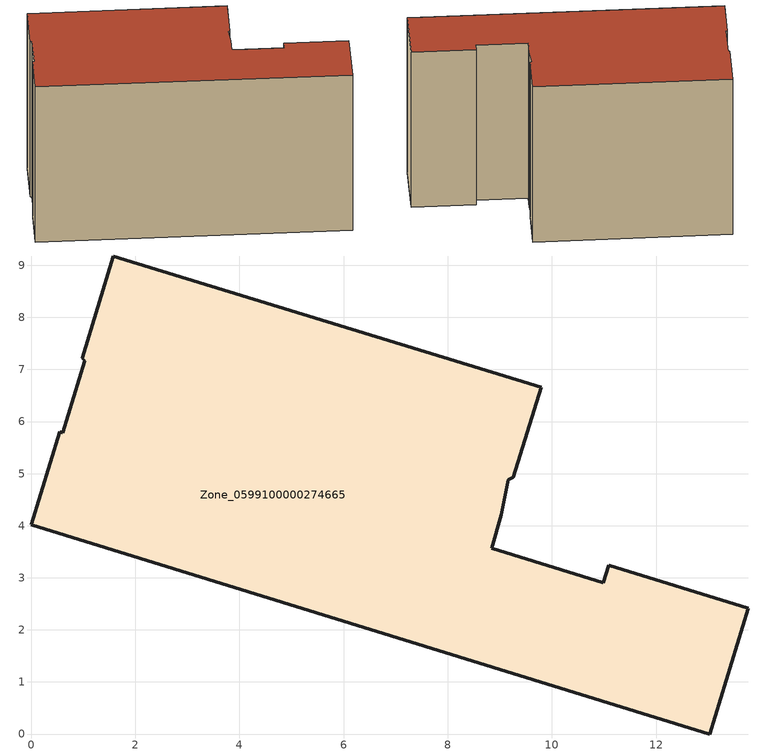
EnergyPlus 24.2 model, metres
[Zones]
Zone_0599100000274665
 floor ground (C_G): 0.61,5.79 1.03,7.17 0.98,7.21 1.58,9.18 9.79,6.66 9.26,4.93 9.16,4.88 9.03,4.21 8.84,3.57 10.99,2.91 11.09,3.24 13.77,2.42 13.03,0 0,4.02 0.55,5.81 z0
 wall outside (C_F): 9.03,4.21 9.16,4.88 9.26,4.93 9.79,6.66 1.58,9.18 0.98,7.21 1.03,7.17 0.61,5.79 0.55,5.81 0,4.02 13.03,0 13.77,2.42 11.09,3.24 10.99,2.91 8.84,3.57 9.03,4.21 z0:8.19
 roof outside (C_R): 1.03,7.17 0.61,5.79 0.55,5.81 0,4.02 13.03,0 13.77,2.42 11.09,3.24 10.99,2.91 8.84,3.57 9.03,4.21 9.16,4.88 9.26,4.93 9.79,6.66 1.58,9.18 0.98,7.21 z8.19
[BUILDING]
Pand.0599100000274665: North Axis=0; Terrain=City; Loads Convergence Tolerance Value=0.04; Temperature Convergence Tolerance Value=0.4; Solar Distribution=FullExterior; Maximum Number of Warmup Days=25; Minimum Number of Warmup Days=1
[Site:Location]
Rotterdam.The.Hague.AP_ZH_NLD Design_Conditions: Latitude=51.96; Longitude=4.45; Time Zone=1; Elevation=-4.5
[SITE:GROUNDTEMPERATURE:BUILDINGSURFACE]
18, 18, 18, 18, 18, 18, 18, 18, 18, 18, 18, 18
[MATERIAL] Thermal Absorptance=0.9; Solar Absorptance=0.7; Visible Absorptance=0.7
Name | Roughness | Thickness | Conductivity | Density | Specific Heat
G.TI.1975-1991 | MediumSmooth | 0.15 | 0.288461 | 540 | 1210
F.TI.1975-1991 | Rough | 0.3 | 0.230769 | 1920 | 840
R.TI.1975-1991 | MediumRough | 0.2 | 0.153846 | 1500 | 1000
[CONSTRUCTION]
C_G: G.TI.1975-1991
C_F: F.TI.1975-1991
C_R: R.TI.1975-1991
[ZONE]
Zone_0599100000274665: Type=1; Multiplier=1; Ceiling Height=Autocalculate; Volume=Autocalculate; Floor Area=autocalculate; Part of Total Floor Area=Yes
[ZONEINFILTRATION:DESIGNFLOWRATE]
Infil_Zone_0599100000274665: Zone or ZoneList or Space or SpaceList=Zone_0599100000274665; Schedule=AlwaysOn; Design Flow Rate Calculation Method=Flow/Area; Flow Rate per Floor Area=0.003; Constant Term Coefficient=1; Temperature Term Coefficient=0; Velocity Term Coefficient=0; Velocity Squared Term Coefficient=0
[HVACTEMPLATE:ZONE:IDEALLOADSAIRSYSTEM]
Zone_0599100000274665: Maximum Heating Supply Air Temperature=50; Minimum Cooling Supply Air Temperature=13; Maximum Heating Supply Air Humidity Ratio=0.0156; Minimum Cooling Supply Air Humidity Ratio=0.0077; Heating Limit=NoLimit; Cooling Limit=NoLimit; Dehumidification Control Type=ConstantSensibleHeatRatio; Cooling Sensible Heat Ratio=0.7; Dehumidification Setpoint=60; Humidification Control Type=None; Humidification Setpoint=30; Outdoor Air Method=None; Outdoor Air Flow Rate per Person=0.00944; Outdoor Air Flow Rate per Zone Floor Area=0; Outdoor Air Flow Rate per Zone=0; Demand Controlled Ventilation Type=None; Outdoor Air Economizer Type=NoEconomizer; Heat Recovery Type=None; Sensible Heat Recovery Effectiveness=0.7; Latent Heat Recovery Effectiveness=0.65
[ZONECONTROL:THERMOSTAT]
ThermostatControl_Zone_0599100000274665: Zone or ZoneList=Zone_0599100000274665; Control Type Schedule=DualSetpointControlType; Control 1=Thermostat_Zone_0599100000274665; Temperature Difference Between Cutout And Setpoint=0
[THERMOSTATSETPOINT:DUALSETPOINT]
Thermostat_Zone_0599100000274665: Heating Setpoint Temperature Schedule=HeatingSetpoint_Zone_0599100000274665; Cooling Setpoint Temperature Schedule=CoolingSetpoint_Zone_0599100000274665
[SCHEDULE:COMPACT]
HeatingSetpoint_Zone_0599100000274665: Through: 12/31, For: AllDays, Until: 24:00, 21
CoolingSetpoint_Zone_0599100000274665: Through: 12/31, For: AllDays, Until: 24:00, 24
DualSetpointControlType: Through: 12/31, For: AllDays, Until: 24:00, 4
AlwaysOn: Through: 12/31, For: AllDays, Until: 24:00, 1
